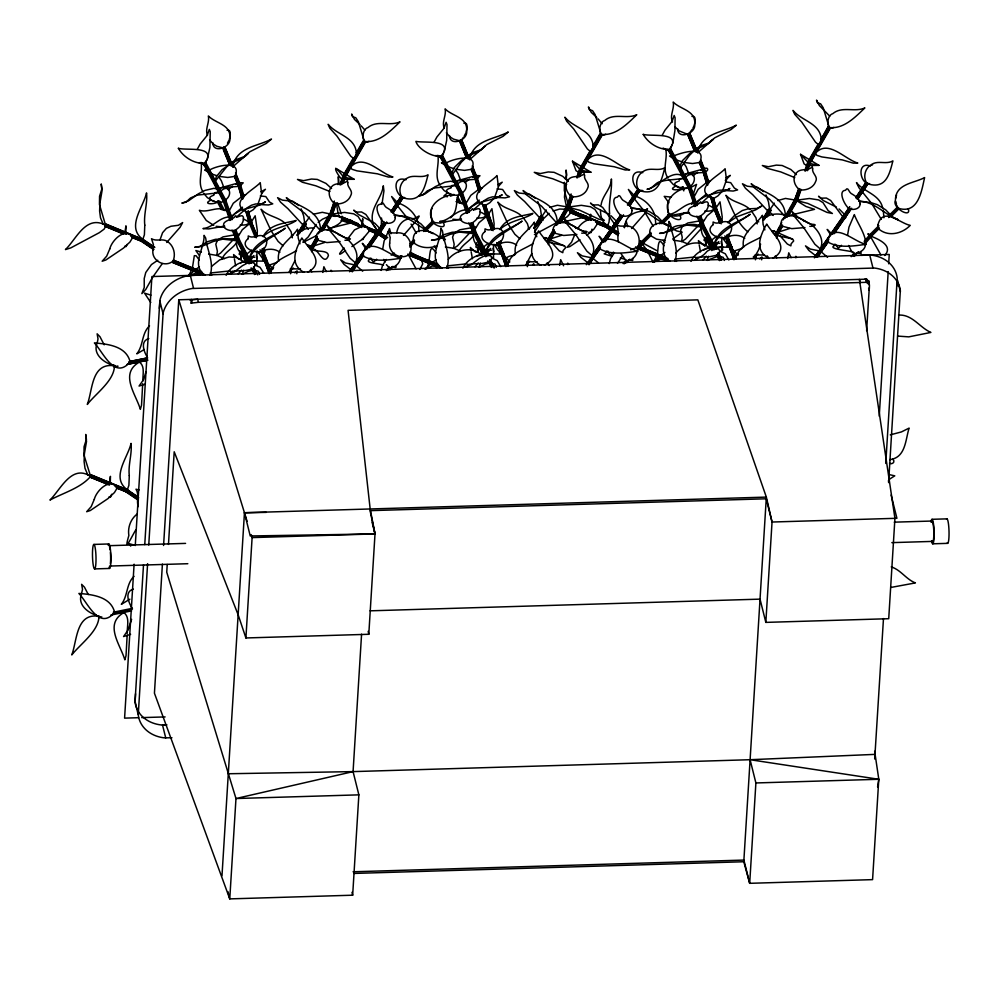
<?xml version="1.0" encoding="UTF-8"?>
<svg xmlns="http://www.w3.org/2000/svg" width="999" height="999" viewBox="0 0 999 999"><rect width="100%" height="100%" fill="white"/><g stroke="black" fill="none" stroke-linecap="round" stroke-linejoin="round"><path stroke-width="1.5" d="M591.995 229.158L590.996 232.63L588.911 232.305M637.462 247.165C638.299 253.871 633.166 261.014 626.048 260.639L621.053 253.696M381.556 218.057L381.243 226.898M481.655 255.357L481.818 254.108L482.467 254.333M709.74 248.526L709.902 247.277L710.551 247.502M259.565 274.388L258.366 271.253L253.946 270.105M496.341 267.295L495.129 264.161L490.709 263.012M665.746 149.188C667.881 158.754 661.987 168.781 667.732 177.772M724.425 260.464L723.214 257.33L718.793 256.181M600.536 210.402C600.399 215.984 602.097 222.939 607.692 225.374L609.053 222.028L609.64 215.609M142.869 381.006C142.582 374.887 145.292 366.233 139.373 362.088C119.118 373.676 136.014 394.43 140.347 409.34L141.533 405.169L142.682 383.703M322.852 272.44L323.888 266.733L326.236 271.603M338.773 183.928C337.125 169.555 339.797 179.67 337.912 184.615M559.627 265.347L560.664 259.653L563.598 265.771M787.712 258.516L788.748 252.809L791.083 257.68M419.031 231.681L418.431 224.063M655.806 224.588L655.207 216.97M883.89 217.757L883.291 210.14M127.273 633.304C126.885 626.623 130.157 617.27 123.876 612.574C103.621 624.175 120.517 644.929 124.85 659.839L126.036 655.669L127.16 635.089M467.844 266.308L467.857 264.523L471.353 263.973M866.633 330.657L869.13 290.247C869.654 286.538 870.129 279.62 864.972 279.083L866.97 279.171L178.771 299.787L163.574 545.479M134.103 564.198L124.588 718.131L138.611 717.707M135.265 545.541L151.898 276.548L889.247 254.47L888.673 263.798M143.506 564.785L135.065 701.273L138.337 715.421A33.779 28.034 -14 0 0 164.298 737.861L171.965 737.749M144.755 544.58L159.84 300.874L163.062 313.798L148.751 545.042M138.287 714.198L147.602 563.661M162.412 564.135L154.433 693.194L229.758 898.888L352.659 895.204L358.866 794.854L353.072 771.615L361.576 634.19M167.22 564.497L166.746 572.215L235.976 798.526L229.758 898.888L227.947 891.632M168.469 544.43L174.201 451.785L238.137 614.772L245.904 637.961L368.793 634.278L375.012 533.916L370.167 508.978L348.077 310.339L697.839 299.862L766.345 497.102L772.04 522.027L765.833 622.389L888.723 618.706L894.929 518.344L859.402 279.408L860.176 282.505L866.483 282.317L869.455 284.902M221.99 875.711L244.455 512.737L766.345 497.102M245.904 637.961L252.11 537.599L251.199 534.627M590.484 214.51L590.671 219.443M874.649 751.285L878.795 779.282L872.577 879.632L749.687 883.316L743.893 860.077L766.245 498.788L370.067 510.651L375.012 533.916L252.11 537.599M228.296 773.75L353.072 771.615L750.099 759.715L755.893 782.954L749.687 883.316L743.793 861.75L353.846 873.438M879.245 416.171L888.198 271.566M885.763 463.449L897.09 280.294M888.598 482.604L900.349 290.484A33.779 28.034 -14 0 0 874.4 268.044L192.095 288.486A33.779 28.034 -14 0 0 163.262 312.562L163.062 313.798M874.699 759.015L883.478 618.556M400.674 255.806C400.936 262.063 395.691 268.057 389.273 267.732L386.388 264.673M868.68 281.793L868.755 280.719L868.83 282.43L868.431 281.206M382.704 249.088L384.103 241.096L389.485 228.534L390.959 233.778M847.564 235.165L848.963 227.173L854.345 214.61C858.353 226.411 877.696 249.488 854.133 253.808L851.235 250.749L848.601 245.467M381.955 204.37L383.928 190.934L383.316 185.789C381.693 198.876 368.556 209.378 373.139 223.576M533.841 265.259L533.841 263.761L532.679 264.723M123.551 234.041L105.357 226.511L105.457 225.462L106.593 224.325L143.207 239.485L154.845 247.34M106.593 224.325L105.357 226.511M109.453 485.114L89.86 477.01L89.96 475.961L91.096 474.812L127.71 489.972L138.062 496.965M90.996 475.861L91.096 474.812M361.725 227.522L342.133 219.418L342.232 218.369L342.844 217.282L358.304 223.676M588.399 220.117L570.217 212.587L570.317 211.538L571.453 210.402L608.066 225.562L618.406 232.542M571.353 211.451L571.453 210.402M895.691 198.376L896.54 194.98M113.811 364.772L114.311 367.008L117.295 366.396M114.311 367.008L115.222 365.584M257.13 236.189L257.342 230.707L255.17 215.784L251.598 221.516M493.906 229.108L494.118 223.614L491.945 208.691L488.374 214.423M721.99 222.265L722.202 216.783L720.029 201.86L715.671 208.554M203.521 275.087L172.765 262.512L172.889 261.476L174.251 260.427L200.986 271.366M174.126 261.463L174.251 260.427M440.297 267.994L409.54 255.432L409.665 254.395L411.014 253.334L437.762 264.273M410.889 254.37L411.014 253.334M668.381 261.164L637.624 248.589L637.749 247.552L639.098 246.503L665.846 257.442M638.973 247.54L639.098 246.503M127.585 491.008L127.71 489.972L90.572 474.862M384.977 238.848L378.509 234.478L378.633 233.441L386.401 238.686M379.857 233.429L386.825 222.165M607.941 226.598L608.066 225.562L570.928 210.452M135.527 693.768L135.115 702.497A33.779 28.034 -14 0 0 137.188 709.402M896.715 286.301L897.227 279.832M564.41 182.305L564.323 190.584L567.832 202.847M451.236 187.362L451.698 185.614L455.444 184.877L455.107 182.293L450.711 181.231L444.88 182.205L435.214 186.676L425.137 193.856L418.618 196.054L422.752 195.117L427.335 190.859L433.903 188.037L455.119 185.739M256.743 265.172L257.005 250.899M493.518 258.079L493.518 244.518M721.59 251.248L721.852 236.975L728.546 246.066M877.584 786.987L878.795 779.282L750.099 759.715L875.074 754.37M566.483 179.932L566.083 170.03L566.758 174.912L565.459 179.108M590.759 214.348L589.772 218.331M242.282 274.35L243.619 270.242M479.045 267.257L480.394 263.162M707.13 260.427L708.478 256.318M270.929 273.127C272.627 259.653 287.312 256.805 296.566 250.437M507.704 266.034C509.403 252.56 524.075 249.713 533.341 243.344M735.788 259.203C737.487 246.478 750.936 242.682 760.426 237.425M111.638 494.268L110.489 497.152L109.166 496.79M296.815 273.751L297.065 270.854L294.892 272.877M381.143 270.417L382.53 265.422L386.326 259.465M609.215 263.586L610.614 258.591L614.41 252.635M657.13 254.945C658.578 250.849 657.167 233.579 663.873 245.816M761.675 259.827L761.925 256.93L759.752 258.953M601.073 205.057C602.322 195.454 611.163 188.836 611.4 178.958C612.337 190.522 608.254 202.322 609.677 214.161M624.462 227.772L624.737 226.323M127.747 364.285L147.153 360.352L146.603 359.315L147.652 357.867L129.608 361.526M567.37 264.56L567.794 263.162L568.581 264.448M795.454 257.717L795.866 256.331L796.665 257.617M212.75 142.62C212.799 154.046 231.431 147.627 229.87 137.937C231.106 124.326 215.459 123.451 208.354 115.959C209.802 122.59 204.733 128.809 207.48 135.327M237.05 239.523C235.09 245.742 238.436 253.184 244.817 255.107M449.525 135.527C449.562 146.953 468.194 140.534 466.633 130.844C467.882 117.233 452.235 116.359 445.129 108.866C446.578 115.497 441.508 121.716 444.243 128.234M473.813 232.43C471.865 238.649 475.212 246.091 481.593 248.014M677.609 128.696C677.647 140.122 696.278 133.704 694.717 124.013C695.953 110.402 680.319 109.528 673.214 102.035C674.65 108.854 669.367 115.31 672.527 121.99M159.877 240.247L162.575 232.705L166.408 228.359L170.941 226.261L178.371 225.287L182.655 222.577L180.095 227.297L166.733 242.47M396.653 233.154C397.602 226.598 402.073 219.58 409.203 218.931M565.659 183.641L564.46 197.153L566.77 208.129M81.031 595.354C78.259 605.257 88.024 612.624 96.329 615.309M201.061 162.35C202.847 172.14 197.24 182.467 202.884 191.696M437.837 155.257C439.61 165.047 434.016 175.374 439.66 184.603M311.588 251.698L312.287 248.689L317.694 239.198M548.364 244.605L549.063 241.596L554.47 232.105M776.448 237.774L777.147 234.765L782.554 225.275M776.623 238.449L777.322 235.439L782.542 226.273M760.626 244.131L758.503 250.062L753.858 258.416M624.063 227.235L626.261 221.441L627.734 226.686M693.169 200.287L691.783 204.37M124.912 232.243L125.949 225.836L125.824 233.366M109.415 482.742L110.427 476.348L110.302 482.942M362.013 224.038L362.724 218.744L362.575 225.349M446.828 268.244C450.524 257.68 445.854 246.591 443.306 236.288M345.117 177.447L354.146 179.296L335.664 168.244M578.846 172.402L576.048 170.729L572.439 161.151L590.921 172.203L581.068 172.228M800.524 154.321L819.005 165.372L809.964 163.524M97.29 342.582L98.014 338.861L97.128 333.816L99.987 336.738L104.171 344.805M145.904 371.99L143.619 379.495L139.061 386.051L145.317 384.14M672.827 143.219L674.912 130.669L675.099 117.807L674.188 115.472L672.052 121.491L664.984 130.17L662.15 135.34M625.212 224.088C626.71 214.66 635.926 211.463 644.143 210.989M90.41 476.635C80.407 488.186 63.212 492.919 49.95 500.074C60.664 489.51 71.628 464.135 90.235 476.198M96.878 343.743C92.969 354.121 103.459 362.325 112.275 364.997M229.033 211.176L233.279 203.272L242.395 196.154M693.88 197.253L698.139 189.348L706.468 182.605M127.023 244.48L126.149 246.553L124.663 246.291M229.208 139.548C230.22 137.15 231.793 128.796 227.098 130.32M304.77 225.1L304.121 225.799M363.798 237.387L362.924 239.46L361.913 239.298M465.984 132.455C466.995 130.057 468.568 121.703 463.873 123.239M295.03 260.564L288.998 272.34M531.805 253.471L525.774 265.247M436.501 268.331L437.025 266.658L432.604 265.946L425.087 269.206L431.181 263.499M334.34 201.036L330.294 212.799L318.344 233.766M339.897 184.84L342.919 176.011L353.484 157.717M321.541 229.146L330.532 213.374L334.066 203.072M340.634 183.941L343.156 176.586L352.972 159.59M334.752 202.547L331.218 212.849L320.392 231.83M340.809 184.89L343.843 176.049L364.136 140.909L365.484 142.158L352.247 165.097M335.901 203.159L332.367 213.461L322.327 231.069M342.47 184.028L344.992 176.673L365.234 141.608M323.651 229.733L332.605 214.036L336.139 203.734M343.206 183.129L345.229 177.248L350.686 167.795M459.528 192.944C455.132 200.874 458.391 211.463 450.574 217.807M571.116 193.943L567.07 205.719L555.869 225.362M576.66 177.747L579.695 168.918L590.247 150.637M556.818 224.675L567.307 206.281L570.841 195.979M577.41 176.848L579.932 169.493L589.747 152.497M571.528 195.454L567.981 205.757L557.167 224.738M577.584 177.797L580.619 168.956L600.911 133.816L602.26 135.065L589.023 158.004M572.677 196.066L569.143 206.368L559.877 222.627M579.245 176.935L581.768 169.58L602.01 134.515M560.427 222.64L569.38 206.943L572.914 196.641M579.982 176.036L582.005 170.155L587.462 160.702M798.688 188.574L795.154 198.876L783.204 219.842M804.744 170.916L807.779 162.088L818.331 143.794M793.144 203.396L798.925 189.148M805.993 168.544L807.504 164.123M799.612 188.624L796.066 198.926L785.251 217.907M805.669 170.966L808.703 162.125L828.983 126.985L830.344 128.234L817.881 149.825M797.552 197.115L800.074 189.76M800.761 189.236L797.227 199.538L787.187 217.145M807.329 170.105L809.852 162.75L830.094 127.685M800.998 189.81L797.464 200.112L788.511 215.809M807.567 170.679L810.089 163.324L815.546 153.871M81.381 594.243L82.517 589.36L81.631 584.315L84.49 587.225L88.274 594.517M574.65 234.952L571.553 242.233L567.02 247.302L569.83 246.603L579.957 239.735M380.719 229.87L379.608 232.205L378.858 231.918M207.455 158.541L209.902 147.465L210.24 131.731L209.328 129.395L207.193 135.414L200.125 144.093L197.29 149.263M444.23 151.448L446.678 140.384L447.015 124.638L446.103 122.303L443.968 128.322L436.9 137L434.066 142.183M237.675 237.287L242.32 229.695L249.95 223.364M474.45 230.195L479.095 222.602L486.725 216.271M659.315 257.567L657.542 260.502M466.096 203.172L470.829 195.329L479.158 189.061M290.559 273.738L291.883 268.219L290.584 269.031M527.322 266.658L528.658 261.126L527.36 261.938M755.406 259.815L756.73 254.295L756.018 254.658M210.065 275.337C213.749 264.76 209.078 253.684 206.531 243.381M674.912 261.413C678.596 250.836 673.938 239.76 671.39 229.458M330.731 270.954L331.019 270.254L331.805 271.541M199.825 275.125L200.25 273.751L195.829 273.039L188.649 276.086M664.685 261.201L665.109 259.827L660.689 259.116L653.508 262.163M695.853 204.308C702.609 192.407 721.84 194.156 729.857 188.461C725.861 192.095 720.042 188.361 715.746 191.608C710.202 194.418 705.968 199.088 701.385 203.172M693.556 126.811C694.904 124.338 697.065 115.035 691.945 116.396M419.842 269.443L422.739 263.873L421.353 259.166M884.702 255.519C893.755 245.667 878.421 239.186 870.966 236.189M702.846 222.54L707.18 215.772L714.809 209.44M692.981 128.047L693.356 127.198M131.606 619.343L128.109 629.994L123.564 636.55L130.619 634.328M672.315 144.618L669.53 149.488L666.508 149.725L663.086 148.077M773.226 215.447L770.516 212.862L769.717 210.002L774.35 203.159M656.63 256.131L653.271 262.3L658.054 257.73M368.968 141.309C361.476 146.029 361.039 129.408 367.944 127.585C377.247 119.693 389.76 126.536 400.012 121.853C390.497 130.931 378.971 143.182 364.385 141.446L358.341 121.653L355.794 117.795L352.41 116.546L351.66 114.036L354.508 119.468L360.04 124.638M605.731 134.216C598.251 138.948 597.802 122.315 604.72 120.492C614.023 112.6 626.535 119.443 636.788 114.76C627.272 123.839 615.746 136.089 601.161 134.353L595.117 114.56L592.569 110.702L589.185 109.465L588.436 106.943L591.271 112.375L596.815 117.545M833.815 127.385C826.335 132.118 825.886 115.484 832.804 113.661C842.107 105.769 854.62 112.612 864.872 107.929C855.356 117.008 843.83 129.258 829.245 127.522L823.201 107.73L820.641 103.871L817.269 102.622L816.52 100.112L819.355 105.544L829.757 116.159M222.078 258.891C225.05 251.473 233.366 248.539 237.113 241.696M458.853 251.798C461.813 244.38 470.142 241.446 473.888 234.603M704.77 246.303L707.304 241.983M425.337 268.918C432.105 266.009 426.948 237.962 436.088 253.022M228.696 140.734L227.46 143.207M465.472 133.641L464.235 136.114M231.256 217.595L235.102 213.536L240.509 210.364L259.453 205.17L265.434 201.86L261.963 203.996L255.644 203.958L251.423 205.245L246.728 208.079L236.526 217.095M468.032 210.514L471.878 206.443L477.285 203.284L496.228 198.077L502.21 194.78L498.738 196.903L492.42 196.865L488.199 198.164L483.491 200.986L473.301 210.002M240.397 259.253L242.445 255.906M477.172 252.16L479.22 248.813M305.444 222.64L309.49 217.083M206.181 161.139L206.855 159.877M442.944 154.046L443.631 152.785M342.133 219.418L343.269 218.282M348.201 238.124L354.52 229.92L362.25 226.199M316.845 236.388L310.127 248.177L312.462 249.363L318.431 238.898M310.302 248.851L317.045 237.025M311.114 248.089L317.307 237.25M553.621 229.295L546.903 241.084L549.238 242.27L555.207 231.805M547.077 241.758L553.821 229.932M547.889 240.996L554.07 230.157M560.976 220.03L562.474 217.395M776.66 232.292L775.162 234.927L781.705 222.465M778.159 229.67L779.657 227.035M784.902 217.844L788.648 211.276M790.147 208.641L791.645 206.019M774.987 234.253L775.973 234.166L781.38 224.675M356.493 152.497L363.274 140.747L364.136 140.909M357.492 151.748L362.774 142.595M345.816 174.588L349.575 168.069M354.096 160.252L355.607 157.642M357.105 155.032L358.616 152.422M593.269 145.404L600.049 133.654L600.911 133.816M594.268 144.655L595.779 142.033M597.29 139.423L599.55 135.502M590.871 153.159L592.382 150.549M594.63 146.641L598.401 140.11M820.591 139.885L828.134 126.823L828.983 126.985M809.165 163.274L808.016 162.662L818.581 144.356M823.101 136.513L828.134 126.823M819.704 145.017L821.215 142.407M226.124 275.287C230.207 266.583 239.273 262.575 247.989 260.177M462.899 268.194C466.983 259.49 476.048 255.482 484.765 253.084M687.587 243.656L701.96 227.772M690.983 261.363C695.067 252.66 704.133 248.651 712.849 246.254M205.919 161.538L203.646 163.636L198.963 162.6M442.694 154.445L440.422 156.543L435.739 155.507M344.131 247.939C337.337 255.444 338.561 256.106 345.579 250.387M298.002 232.879L303.621 223.526L305.594 223.239L306.094 224.325L302.098 230.956M297.165 234.84L304.37 222.839M299.213 233.866L305.594 223.239M302.148 230.319L306.094 224.325M534.777 225.786L540.397 216.433L542.37 216.146L542.857 217.233L538.873 223.863M533.928 227.747L541.146 215.747M535.988 226.773L542.37 216.146M538.923 223.227L542.857 217.233M763.661 217.62L768.481 209.603L770.454 209.315L770.941 210.402L766.957 217.033M762.811 219.58L769.218 208.916M764.073 219.942L770.454 209.315M767.806 215.072L770.941 210.402M257.892 204.296L261.638 193.806L260.252 182.68C253.122 190.534 226.698 202.697 248.139 212.787L253.109 209.79L257.105 205.469M494.667 197.215L498.414 186.713L497.027 175.587C489.897 183.441 463.461 195.604 484.915 205.694L489.885 202.697L493.881 198.376M722.752 190.372L726.498 179.882L725.112 168.756C717.981 176.611 691.545 188.774 712.999 198.863L717.969 195.866L721.965 191.546M577.809 228.671C581.081 222.14 592.882 214.535 597.539 223.589L593.856 229.208L586.975 235.102M692.319 129.283L688.773 133.891L685.851 133.654L679.083 130.857L674.987 126.761M297.003 235.389C300.324 229.47 307.68 227.622 314.023 227.972M533.766 228.296L537.1 224.463L541.321 222.165M135.926 529.757C132.767 534.353 122.752 556.093 128.871 535.501C127.547 527.435 130.707 518.918 137.263 513.961M431.968 208.504L430.894 211.388L431.068 215.597M668.731 201.411L667.657 204.296L667.844 208.504M350.025 270.729L383.803 222.265M391.496 210.714L400.886 196.578L402.247 197.103L403.022 197.802L392.794 213.187M384.153 222.09L349.55 271.765M390.959 211.85L401.173 196.491M385.239 222.69L366.621 249.438M392.045 212.45L402.247 197.103M369.692 246.616L386.488 222.34M393.331 212.038L403.022 197.802M620.928 215.01L591.995 255.944L620.579 215.172M627.409 204.895L637.949 189.398L639.797 190.709L629.57 206.094M627.734 204.758L637.949 189.398M622.015 215.597L603.396 242.345M628.808 205.357L639.023 190.01M605.569 240.796L623.264 215.247M630.107 204.945L639.797 190.709M623.601 215.072L605.019 241.858M849.512 207.055L814.884 256.805M856.355 196.791L865.746 182.655L867.107 183.179L867.881 183.878L857.654 199.263M849.862 206.893L814.41 257.842M855.818 197.927L866.033 182.567M857.105 197.515L859.677 193.656M863.099 188.511L865.671 184.64M858.278 196.104L859.989 193.531M864.247 187.113L865.958 184.553M850.099 208.766L832.379 234.241M856.892 198.526L867.107 183.179M850.486 209.703L834.552 232.692M857.329 199.4L867.881 183.878M851.685 208.242L834.015 233.766M617.482 263.349L622.252 256.194M351.511 271.054L363.549 253.459M353.571 269.53L363.361 255.519M352.235 271.853L363.723 255.319M586.326 264.673L592.37 255.744L594.168 257.118L589.01 264.76M588.286 263.961L599.787 247.44M589.485 263.711L600.137 248.426M816.37 257.13L828.77 239.335M817.569 256.88L827.309 242.857M817.944 256.656L828.583 241.396M369.155 247.69L380.007 232.43L377.834 231.256M600.499 248.227L593.806 257.317M237.3 240.584L233.316 238.861L224.275 238.786L213.374 241.446L201.798 246.366L194.705 247.277L199.875 246.478L207.03 241.833L215.447 239.335L222.19 239.098L237.3 240.821M474.075 233.491L470.079 231.768L461.051 231.693L450.149 234.353L438.573 239.273L431.481 240.185L436.65 239.385L443.806 234.74L452.222 232.243L458.966 232.005L474.075 233.729M463.474 137.325L462.287 138.873M263.024 236.551C270.317 223.664 284.053 223.601 296.154 220.467C289.61 225.974 271.803 227.784 263.249 236.576M278.696 261.363C275.687 246.616 290.759 239.548 297.565 229.233L298.251 238.224L300 243.831M499.8 229.458C507.092 216.571 520.829 216.508 532.929 213.386C526.386 218.881 508.578 220.692 500.024 229.483M515.472 254.27C512.462 239.523 527.522 232.455 534.34 222.14L535.027 231.131L536.775 236.738M727.884 222.627L734.04 215.959L742.319 210.539L747.976 208.891L757.005 208.416L761.762 206.006L755.731 209.865L736.75 216.845L728.109 222.652M403.509 235.377L415.097 222.19M631.593 228.546L644.942 213.374L647.502 208.654L644.979 210.514M240.172 251.298L239.136 254.183L243.319 255.732M238.249 273.888L241.471 270.117M476.71 242.67L475.911 247.09L481.231 248.888M475.024 266.795L478.246 263.024M705.019 237.375L703.995 240.26L708.666 241.895M703.096 259.965L706.33 256.194M162.325 263.561L152.635 277.272L145.792 289.435L141.858 293.631L144.231 287.462L144.218 278.559L145.754 272.515L151.448 264.56L157.73 260.277M762.624 220.28C767.269 214.061 776.123 213.099 783.216 214.698M105.732 225.699L99.463 204.508L99.563 196.229L101.91 188.836L101.224 183.953L101.998 191.021L99.875 203.459L99.613 211.076L100.499 217.807L103.322 224.475M342.507 218.606L342.095 216.184M570.591 211.776L568.843 205.594M316.171 224.413L308.304 236.863L303.234 241.596M386.813 269.892L388.811 267.532M386.313 270.617L389.323 267.083M388.386 270.005L390.397 267.657M390.459 269.131L392.457 266.77M389.96 269.855L392.969 266.321M399.975 258.079L401.973 255.719M623.089 263.524L626.086 259.99M638.099 245.854L642.107 241.146L643.181 241.721L643.743 242.745L636.738 250.986M624.163 263.823L626.161 261.463M625.162 262.912L627.16 260.564M638.174 247.602L643.181 241.721M626.735 262.762L629.732 259.228M851.173 256.693L854.17 253.159M864.185 241.383L870.191 234.315L871.265 234.89L871.827 235.914L864.322 244.605M853.246 256.081L855.244 253.734M864.26 243.132L878.845 227.297M854.32 256.381L858.316 251.673M416.021 221.191C422.802 210.889 417.357 219.193 411.513 218.831M488.186 243.394L482.867 247.502M250 261.563L253.908 255.544L249.138 259.528M486.775 254.47L490.684 248.451L485.914 252.435M714.859 247.64L718.768 241.621L713.998 245.604M888.348 480.969L889.959 478.871L894.767 475.849L888.985 474.537M224.912 146.728L222.452 147.765L216.758 146.229L213.074 143.906L209.59 139.86M461.688 139.635L459.228 140.672L453.534 139.136L449.85 136.813L446.366 132.767M225.474 199.9C233.366 194.668 229.033 182.954 220.504 191.358M462.237 192.807C470.104 187.6 465.771 175.836 457.28 184.266M251.748 250.15L246.091 254.583M716.595 236.226L710.951 240.659M149.513 325.861C141.521 333.341 143.519 345.579 136.826 353.833L144.256 349.525M134.016 576.361C126.024 583.828 128.022 596.066 121.329 604.32L129.882 599.188M211.526 266.433L219.705 259.877L229.071 256.968L236.488 257.442L244.917 262.325L245.042 261.201L246.179 261.726M448.301 259.353C456.031 249.75 472.34 245.667 481.693 255.232M546.266 209.99L541.633 216.833L540.409 208.741L537.762 201.511M237.038 241.171L233.566 230.594C229.445 231.094 221.653 228.721 223.913 223.239C226.798 219.243 233.429 219.917 235.627 215.784C237.6 219.206 241.87 213.149 243.394 217.108C244.368 222.839 239.285 227.56 234.94 230.419L233.566 230.544M473.813 234.078L470.342 223.501C466.208 224.001 458.429 221.628 460.676 216.146C463.573 212.15 470.204 212.824 472.402 208.691C474.363 212.113 478.646 206.056 480.169 210.015C481.143 215.747 476.061 220.467 471.715 223.326L470.342 223.451M701.897 227.248L698.426 216.671C694.293 217.17 686.513 214.797 688.761 209.315C691.658 205.319 698.289 205.994 700.486 201.86C702.447 205.282 706.73 199.226 708.254 203.184C709.228 208.916 704.145 213.636 699.799 216.496L698.426 216.621M575.948 228.484L576.46 227.947L575.686 227.735M534.502 232.118L542.669 219.53L549.063 213.349M409.677 243.893L414.023 239.548M423.364 230.17L432.492 221.091L433.504 221.728L434.09 222.727L425.412 231.406M409.652 245.554L414.597 240.572M423.751 231.481L433.504 221.728M409.74 247.028L414.573 242.245M651.373 233.479L642.17 242.62L641.608 241.596L650.799 232.455M659.49 223.764L669.268 213.998L670.279 214.635L670.866 215.634L662.837 223.614M661.163 223.689L670.279 214.635M651.348 235.152L643.244 243.194L643.743 242.745M878.883 225.624L869.692 234.765L870.191 234.315M888.223 216.246L897.352 207.168L898.363 207.804L898.95 208.803L891.358 216.396M875.112 230.994L878.371 227.735M892.082 213.986L894.267 211.8M888.598 217.557L898.363 207.804M870.254 235.789L871.328 236.363L879.42 228.321M675.774 253.122C683.503 243.194 700.149 238.574 709.777 248.401M193.194 271.641L188.336 276.261L192.27 268.868L194.318 255.669L196.141 255.781L199.313 260.115M233.167 239.772L220.592 253.059L216.733 255.507L217.395 251.261L215.809 244.256L217.445 240.172L223.052 236.888L234.965 234.802M469.942 232.68L457.367 245.966L453.509 248.414L454.17 244.168L452.584 237.163L454.22 233.079L459.827 229.795L471.74 227.71M698.026 225.849L685.451 239.136L681.58 241.583L682.255 237.337L680.669 230.332L682.305 226.249L687.911 222.964L699.824 220.879M713.86 248.664L711.75 250.574M318.182 222.402L322.477 219.206L328.721 216.433M706.58 193.881L695.729 202.809M432.492 221.091L432.679 222.452L434.09 222.727M669.268 213.998L669.455 215.359L670.866 215.634M685.351 212.587C681.118 216.084 674.962 217.058 669.867 214.997C661.375 202.298 675.761 187.8 688.848 188.262M753.246 256.98L755.444 255.107M897.352 207.168L897.539 208.529L898.95 208.803M269.118 273.726L264.573 261.064L265.384 260.339L267.033 260.577L271.116 271.953M266.221 261.288L267.033 260.577L262.487 249.25M502.984 254.196L503.808 253.484L499.25 242.158M233.629 239.273L235.876 237.213M470.404 232.18L472.652 230.12M698.488 225.349L700.736 223.289M245.055 156.418L248.189 153.322L242.782 157.992L231.343 163.262L222.115 169.655L216.284 176.661L215.185 181.231L226.773 166.746L231.506 162.425L236.376 159.503L245.242 156.281M730.656 247.053L730.756 246.254M228.109 189.698L232.742 186.264M464.885 182.605L469.518 179.171M692.956 175.774L697.602 172.34M237.362 235.876L239.086 234.253L237.475 234.315M474.138 228.783L475.861 227.16L474.238 227.223M261.576 193.506L265.459 189.273L261.001 191.783M498.351 186.413L502.235 182.18L497.777 184.69M451.073 187.912C438.286 191.196 456.193 198.264 461.213 193.731M678.92 181.269L679.782 178.784L683.716 178.684M195.367 269.668L199.388 266.82M432.142 262.575L436.163 259.728M660.227 255.744L664.909 252.422M371.428 258.366C360.926 263.286 380.032 263.249 383.479 265.16M608.204 251.273L604.17 253.846L611.575 256.206M703.733 250.162L704.57 249.588M242.52 207.193L231.618 216.284M479.283 200.112L468.144 209.328M685.364 177.435C695.117 168.481 697.727 182.317 689.298 186.9C685.476 190.647 667.419 185.826 677.684 181.568M701.922 222.178L703.933 220.329L701.61 220.504M725.299 180.419L730.319 175.349L725.848 177.859M444.006 240.622L445.404 239.273L442.782 238.686M239.91 186.201L240.759 185.589L235.539 172.877M476.673 179.108L477.534 178.509L472.315 165.784M704.757 172.278L705.619 171.666L700.986 160.364M715.671 209.041L716.533 208.441L713.473 198.139M268.469 265.384L277.285 262.312M505.244 258.304L509.228 256.293L514.622 255.207M229.67 165.047L222.74 148.177L223.614 147.602L225.1 147.452L233.229 167.233M224.226 148.027L225.1 147.452M466.446 157.954L459.515 141.084L460.389 140.509L461.875 140.359L469.418 158.729M461.001 140.934L461.875 140.359M694.517 151.124L687.599 134.253L688.473 133.679L689.959 133.529L697.502 151.898M689.085 134.103L689.959 133.529M835.564 245.017C824.437 249.275 851.697 250.449 853.72 252.522M529.895 261.313L527.709 262.55M351.873 246.566L362.575 239.136L368.943 231.543L369.455 230.419L367.907 228.022L363.336 226.174M293.531 268.144L290.946 269.643M758.378 254.221L755.793 255.719M391.158 255.145L394.493 253.184M665.784 259.078L665.222 259.415L666.695 259.777M871.877 165.147L872.552 164.723M258.966 252.809L261.451 251.398M495.729 245.717L498.214 244.305M723.813 238.886C729.882 234.852 738.698 233.691 744.755 238.349M229.957 220.467L223.364 201.323L203.509 164.036L204.071 163.699M232.392 219.418L225.799 200.262L205.844 162.8L203.509 164.036M240.06 185.876L243.207 182.842L239.448 182.642M453.758 182.243L440.284 156.943L440.846 156.606M469.168 212.325L462.562 193.169L442.607 155.707L440.284 156.943M476.823 178.784L479.982 175.749L476.223 175.549M694.817 206.543L688.224 187.4L668.368 150.112L670.691 148.876L690.646 186.338L697.252 205.494M704.907 171.953C709.502 170.654 707.966 166.346 703.82 168.931M376.635 259.228L373.539 262.113L370.105 258.029M613.411 252.135L610.302 255.02L606.868 250.936M841.483 245.304L838.386 248.189L834.952 244.106M476.498 256.418L483.491 254.071M690.883 187.412L696.54 184.428L693.868 192.308L693.568 196.141M237.512 183.466L235.951 184.315M242.432 274.275L248.376 271.266L253.434 270.105M479.208 267.183L485.152 264.173L490.209 263.012M707.28 260.352L717.669 256.256M549.662 207.38L557.392 205.257L567.257 206.93M777.746 200.549L785.476 198.426L795.341 200.1M327.222 230.132C332.48 226.711 341.009 225.175 342.744 218.319L337.25 216.071L331.593 215.871M379.645 232.63L387.749 237.625M614.61 224.163C620.641 226.798 616.383 236.601 618.618 242.22M355.232 263.037L357.03 264.41M821.89 250.487L820.079 249.113L820.803 249.9M561.688 220.055L567.395 216.621L570.554 212.937L570.829 211.488L566.62 209.553M472.727 177.223L473.788 176.648M700.811 170.392L702.884 169.331M733.828 251.136L742.145 248.389M240.659 262.974L241.696 262.487M705.519 249.051L711.013 247.302M189.985 300.05L197.677 299.225L198.451 302.322L860.176 282.505M190.759 303.159L198.451 302.322M204.108 163.761L224.001 201.099L223.364 201.323L225.799 200.262L225.212 200.574M461.988 193.481L462.562 193.169L460.139 194.231L466.733 213.374M683.84 177.772L688.848 187.175L688.224 187.4L690.646 186.338L690.072 186.651M406.031 179.783C391.571 174.937 394.318 195.816 404.707 198.252C421.828 202.597 424.887 186.776 428.047 174.837C421.353 178.721 413.361 174.026 406.855 178.309C400.199 181.83 397.864 190.871 401.96 197.19L404.732 197.615M670.691 148.876L668.368 150.112M642.794 172.69C628.346 167.844 631.093 188.724 641.483 191.159C658.591 195.504 661.663 179.683 664.822 167.745C658.129 171.628 650.137 166.933 643.631 171.216C636.962 174.738 634.627 183.779 638.723 190.097L642.856 190.572M249.013 263.836L237.063 241.084L237.65 240.784L239.498 240.035L251.448 262.812M485.776 256.743L473.838 233.991L474.425 233.691L476.273 232.942L488.224 255.719M703.771 226.423L704.345 226.111L700.799 215.796M236.613 183.429L221.066 187.725L219.543 189.011L219.78 190.534M473.389 176.336L457.842 180.632L456.318 181.918L456.543 183.441M702.884 169.106L685.926 173.801L684.402 175.087L684.627 176.611M218.381 201.249C216.121 204.745 201.848 204.645 210.227 200.437M558.503 221.666L534.428 234.578M890.296 434.865L901.435 431.918L909.115 428.096C905.381 439.735 905.818 457.742 889.709 459.652M447.003 193.356L443.993 195.816L447.34 196.803M675.087 186.513C666.708 190.722 680.981 190.821 683.241 187.325L680.806 187.3M308.029 272.153C326.348 261.825 307.979 248.376 301.873 237.949C295.592 248.813 288.986 264.36 304.021 272.365M772.876 258.229C791.208 247.902 772.839 234.453 766.72 224.026C760.401 235.227 753.708 249.95 768.88 258.441M453.109 195.13L450.387 196.191M454.108 194.493C441.883 195.329 426.111 205.282 431.693 219.505C431.618 225.399 448.788 230.881 442.982 222.115M205.844 162.8L205.245 163.074L225.162 200.487L231.805 219.718M442.607 155.707L442.02 155.981L461.938 193.394L468.581 212.625M313.399 214.198L322.29 212.312L330.482 214.023M585.127 216.933L586.463 216.171L577.834 213.274L568.831 207.642M316.508 235.577L302.972 242.445M616.995 224.987L617.644 223.227M324.812 242.42L314.136 245.829M561.588 235.327L550.911 238.736M789.672 228.496L778.995 231.905M445.966 221.403L440.359 223.077L434.478 222.577L433.091 222.09L431.293 216.845M437.162 245.642C429.483 248.901 419.855 248.189 413.449 242.532C410.901 223.888 432.792 230.569 440.621 238.274M553.084 211.014L559.677 209.041L565.334 209.241M262.05 251.111C267.657 248.576 274.862 248.339 279.895 252.272M498.826 244.018C504.433 241.483 511.638 241.246 516.67 245.18M243.943 195.467L245.529 194.867M480.719 188.374L482.305 187.775M708.803 181.543L710.389 180.944M213.736 195.317L214.922 192.707L218.669 191.97L219.093 190.559L218.194 189.286L213.936 188.324L204.995 190.397L198.451 193.769L188.361 200.936L181.843 203.134L185.976 202.21L190.559 197.952L197.128 195.13L218.344 192.832M265.434 261.189L250.724 260.876M502.21 254.096L487.5 253.783M730.294 247.265L714.26 246.978M488.636 255.319L493.943 253.496M250.911 262.762L257.168 260.589M273.614 267.707L271.678 268.569L273.039 269.068M715.759 248.838L722.664 246.528M738.461 253.783L736.538 254.645L737.886 255.145M509.615 260.901L508.454 261.476L509.815 261.975M148.814 338.599C139.985 341.059 143.819 351.71 147.303 357.093M133.317 589.098C123.851 591.932 128.946 603.234 132.492 608.891M242.819 262.063L246.716 261.164M696.827 257.405C694.367 257.305 697.252 260.552 694.505 260.152C696.228 259.041 703.096 256.181 705.706 252.897C709.015 247.327 725.724 246.254 717.344 255.095L710.189 256.631L700.012 257.093M544.355 265.222C563.336 255.307 544.917 241.283 538.636 230.856C532.367 241.721 525.761 257.267 540.796 265.272M702.547 226.948L701.922 227.16C694.517 225.986 686.962 224.375 679.457 225.562C671.74 225.549 667.245 233.891 659.565 233.354C673.139 232.692 689.335 218.644 702.01 227.098L713.86 249.912M672.639 239.061L682.18 232.18L676.41 230.869L672.739 228.621M344.942 240.26C346.566 240.547 352.859 239.111 349.35 238.374C342.732 238.511 338.261 232.892 332.28 231.081C325.986 227.56 312.937 231.006 317.17 240.085L326.91 242.57L340.11 241.496M581.718 233.167C583.341 233.454 589.635 232.018 586.113 231.281C579.507 231.418 575.037 225.799 569.055 223.988C562.762 220.467 549.712 223.913 553.946 232.992L563.686 235.477L576.885 234.403M809.802 226.336C811.413 226.623 817.719 225.187 814.197 224.45C807.592 224.588 803.121 218.968 797.127 217.158C790.846 213.636 777.796 217.083 782.03 226.161L791.77 228.646L804.969 227.572M260.314 195.916L265.834 196.591L269.518 202.01L272.764 203.846L268.306 204.982L257.954 204.433M497.09 188.823L502.609 189.498L506.293 194.917L509.527 196.753L505.082 197.889L494.73 197.34M224.45 200.824C220.329 204.87 202.098 199.201 213.299 195.392M330.756 228.034L349.687 223.264L341.059 220.367M870.454 166.084C856.955 160.802 859.053 182.829 869.555 184.328C886.675 188.674 889.747 172.852 892.906 160.914C886.213 164.798 878.221 160.102 871.715 164.385C865.047 167.907 862.711 176.948 866.807 183.267L869.592 183.691M583.766 217.42L559.977 222.502M98.177 616.483L99.588 617.307M221.066 187.725L239.098 186.351M457.842 180.632L475.874 179.258M685.926 173.801L703.958 172.427M353.072 771.615L235.976 798.526L358.866 794.854M218.719 201.81L217.208 201.511L221.441 209.678M245.742 211.126L249.238 222.889L250.811 222.964M344.293 179.321L354.121 179.296M210.227 273.002L230.182 270.879M446.99 265.909L466.958 263.786M128.834 361.725L146.853 358.079M128.646 362.949L146.603 359.315M115.085 366.808L118.069 366.196M127.035 364.385L147.952 360.139M675.074 259.078L695.042 256.955M113.324 612.225L132.155 608.366L131.106 609.815L113.149 613.448M98.814 617.507L101.798 616.895M110.764 615.084L131.656 610.851M467.182 266.933L465.896 266.446L471.066 264.885L479.208 258.604L484.253 255.944L488.424 255.095L491.595 256.518L491.508 259.016L489.26 261.925L482.105 263.461L471.928 263.923M332.367 214.061L344.555 212.412L353.746 213.848L358.142 216.533L363.311 224.575L367.57 227.422L362.2 226.336L343.768 217.67M569.143 206.968L581.331 205.319L590.521 206.756L594.917 209.44L600.074 217.495L604.333 220.329L598.975 219.243L579.782 210.265L568.094 207.28M232.929 271.204L234.578 271.066M697.777 257.28L698.551 257.193M693.631 203.109C683.516 203.596 677.722 213.836 667.794 214.66L673.513 214.997L687.762 212.362M788.948 215.559L814.547 209.34L805.918 206.443L796.915 200.811M808.441 165.522L818.98 165.372M235.764 234.653L234.153 234.166M472.539 227.56L470.929 227.073M209.615 169.992C216.783 165.622 242.632 159.44 234.865 176.386L227.722 177.46L219.168 176.373M446.391 162.899C453.558 158.529 479.408 152.347 471.64 169.293L464.498 170.367L455.944 169.281M725.561 181.88L730.694 182.667L734.377 188.087L737.612 189.922L733.154 191.059L724.5 190.459M796.69 200.2L809.415 198.489L818.606 199.925L822.989 202.61L828.159 210.652L832.417 213.499L827.06 212.412L807.866 203.434L796.515 200.524M224.663 226.061L208.666 228.921L202.934 228.584C213.074 227.685 219.068 217.07 229.533 216.958M461.438 218.968L445.429 221.828L439.71 221.491C449.85 220.592 455.844 209.977 466.308 209.865M726.635 245.854L729.844 245.916M711.563 247.24L713.024 247.09M570.217 212.587L587.562 219.505M232.268 271.291L230.781 271.878L230.732 273.876L229.146 273.751L234.29 271.978L242.432 265.697L247.477 263.037L251.661 262.188L254.82 263.611L254.733 266.109L252.485 269.018L245.329 270.554L235.152 271.016M89.86 477.01L107.205 483.928M860.888 255.319L871.178 255.12A33.779 28.034 -14 0 1 897.127 277.56L897.189 278.783M630.669 249.8L637.961 247.053C640.784 240.334 638.648 231.868 632.492 227.747C627.659 223.976 621.465 227.972 616.358 224.787L616.445 225.499M776.323 235.514L777.322 235.439L775.973 234.166M784.465 216.134L785.439 216.046M224.75 227.135L216.134 226.323M461.526 220.042L452.909 219.231M689.61 213.212L683.716 213.037M844.654 218.194L845.678 217.732L845.728 216.396M696.141 202.897L697.914 202.859M673.401 156.106C680.881 152.747 707.354 144.568 699.725 162.462L692.582 163.536L684.028 162.45M300.474 268.893L290.309 268.868M537.25 261.8L527.085 261.775M671.365 197.128L664.223 196.366L668.905 202.822M93.894 544.418L108.816 543.968M932.005 519.305L946.927 518.856M109.178 545.679L185.577 543.394M894.28 522.165L931.692 521.041M187.824 563.711L109.865 566.046A10.202 1.449 88.3 0 1 109.366 566.383M891.845 542.632L932.379 541.408M94.593 568.906A12.25 1.736 88.3 0 0 95.579 550.611A12.25 1.736 88.3 0 0 92.57 550.461A12.25 1.736 88.3 0 0 94.593 568.906L109.515 568.456M932.704 543.806L947.626 543.356M370.092 610.826L760.039 599.138L765.833 622.389M141.733 717.619L165.11 716.92M166.933 724.874L162.512 725.012L165.734 737.936M755.893 782.954L878.795 779.282M353.084 871.777L743.893 860.077M616.258 233.741L607.205 227.635L596.803 223.589M378.509 234.478L385.589 238.836M153.983 249.413L142.345 241.558L131.943 237.512M138.486 499.912L126.848 492.057L116.446 488.012M266.283 512.375L244.455 512.737L250.25 535.976L375.012 533.916L372.115 522.302M664.772 240.509L656.518 239.148L650.224 235.439C646.69 223.838 662.637 219.443 669.792 226.398M637.624 248.589L662.012 258.304M409.54 255.432L433.928 265.135M172.765 262.512L197.153 272.228M477.01 217.907C483.953 218.531 490.109 215.946 480.044 211.925M240.235 225C247.19 225.624 253.334 223.039 243.269 219.018M890.721 587.474L915.396 582.917C906.13 579.358 900.811 569.842 891.245 566.908M764.535 254.995L755.169 254.945M499.313 252.597L501.136 252.647M262.537 259.69L264.985 259.827M439.098 156.319C430.007 156.231 417.545 147.914 415.909 141.383C424.325 143.294 454.483 138.536 441.446 156.319L439.098 156.319L443.331 160.864M331.131 214.335L343.007 217.357M898.576 315.097C912.337 314.198 919.567 327.522 930.893 332.43L908.778 336.863L898.313 336.139M199.176 275.137L188.873 275.549A33.779 28.034 -14 0 0 160.04 299.638L159.365 308.379M859.277 201.386L870.629 202.522L877.384 204.67L885.751 209.89L892.619 217.108L897.989 219.643C884.565 214.598 874.337 201.249 858.765 201.174M631.193 208.217L642.544 209.353L649.3 211.501L657.667 216.721L664.535 223.938L669.904 226.473C656.543 221.491 646.403 208.179 630.931 208.042M394.418 215.309L405.769 216.446L412.537 218.594L420.891 223.813L427.759 231.031L433.129 233.566C419.767 228.571 409.627 215.272 394.155 215.135M704.807 211.064C711.663 211.726 718.481 209.266 708.129 205.095M166.184 725.187L161.076 724.937A33.779 28.034 -14 0 1 137.862 710.689M672.24 156.094L669.53 156.019L672.714 158.179M444.155 162.924L441.446 162.849L445.017 165.085M207.38 170.017L204.67 169.942L208.242 172.178M796.54 200.062L797.464 200.112L796.066 198.926L795.391 199.45M528.109 228.296L529.632 228.484M291.346 235.389L292.869 235.577M673.463 240.147L681.88 241.496L688.423 244.218M445.379 246.978L453.796 248.326L460.339 251.049M208.604 254.071L217.02 255.419L224.425 258.641M713.298 242.72L719.705 243.406M456.031 201.623L463.898 204.233M491.633 250.237L483.803 249.338M254.857 257.33L247.028 256.431M756.767 221.516L758.753 221.865M438.623 266.608L437.137 266.258M201.848 273.701L200.362 273.339M857.217 253.222L861.101 253.496L860.813 251.573M701.148 203.059L702.597 203.321M719.53 250.999L725.311 253.796L728.883 260.027M491.458 257.829L497.227 260.627L500.724 266.621M254.683 264.922L260.015 267.32L263.686 272.902M829.495 128.072L830.344 128.234M601.41 134.902L602.26 135.065M364.635 141.995L365.484 142.158M616.57 225.025L615.884 224.837M379.308 232.005L380.756 231.731L380.869 230.319M780.231 236.001L787.312 244.006L790.871 245.866L791.158 243.768L793.656 240.984L792.981 239.36L773.563 230.844C770.042 230.145 774.2 234.328 775.474 234.765M551.398 242.145L559.228 250.836L562.787 252.697L563.074 250.599L565.571 247.814L564.91 246.191L545.479 237.675C542.207 236.738 545.579 240.909 546.828 241.184M114.448 365.784C91.146 362.337 92.82 390.159 87.288 404.445C95.941 393.331 114.336 380.706 114.448 365.784L113.162 365.322M628.683 259.94L632.704 260.464L632.729 258.404M391.908 267.033L395.929 267.557L395.954 265.497M99.65 616.458C75.999 611.975 77.198 640.534 71.791 654.932C80.444 643.831 98.839 631.193 98.951 616.283L97.665 615.821M791.882 238.798L776.423 235.389M563.798 245.629L548.339 242.22M889.497 463.211C892.407 465.01 895.766 461.563 892.731 459.203M624.288 259.066L620.254 258.067M678.845 187.025L673.413 184.628L668.543 179.296M449.325 193.456L450.761 193.856M212.562 200.549L213.986 200.949M803.77 220.904L804.545 221.116M338.911 234.827L339.685 235.04M311.563 249.313C315.821 252.447 328.134 249.413 328.409 255.582C324.563 265.647 319.493 252.422 314.623 249.238M683.141 162.225L675.948 159.803M784.939 215.172L786.225 215.597M581.88 170.354L590.896 172.203M453.746 168.656L447.864 166.633M216.97 175.749L211.089 173.726M820.042 251.049L810.314 249.063L805.494 245.866L808.853 250.424L816.633 256.418M591.957 257.879L582.23 255.894L577.41 252.697L580.769 257.255L587.125 262.15M355.182 264.972L345.454 262.987L340.634 259.79L343.993 264.348L350.349 269.231M342.07 179.495C336.7 174.65 330.494 160.277 342.744 176.024M709.677 241.184C703.671 239.348 700.174 232.53 701.71 226.536L696.89 216.159M139.073 489.972L136.001 489.198C139.498 494.667 136.176 500.911 138.262 506.63M638.486 246.516L668.031 258.591M637.749 247.552L668.593 260.165M410.402 253.346L438.549 264.847M409.665 254.395L440.509 266.995M436.725 266.283L439.523 267.42M173.639 260.439L201.773 271.94M172.889 261.476L203.734 274.088M199.95 273.364L202.747 274.513M570.317 211.538L591.321 220.242M595.516 221.978L606.718 226.611L618.356 234.465M597.377 223.576L607.205 227.635M349.001 219.568L351.823 220.729M361.675 224.812L379.982 232.392L387.137 237.637M362.512 225.424L377.972 231.818M342.232 218.369L361.838 226.486M367.432 228.808L377.235 232.867M342.657 219.368L359.478 226.336M369.305 230.407L376.311 233.304M368.718 230.419L377.11 233.903M106.069 224.375L142.607 239.498L154.233 247.352M121.978 231.78L126.199 233.529M138.861 238.773L143.082 240.522L143.207 239.485L141.733 241.571L153.371 249.425M105.457 225.462L126.461 234.166M130.657 235.901L141.858 240.534L153.496 248.389M105.882 226.461L122.715 233.429M132.53 237.5L142.345 241.558M89.96 475.961L109.565 484.078M115.16 486.401L126.361 491.033L137.999 498.888M117.033 487.987L126.848 492.057M201.411 252.085L195.854 250.537L199.213 255.282M150.911 295.142L144.53 293.144L150.749 302.497M134.278 545.129L129.033 543.631L130.732 546.116M670.042 261.351C655.319 251.773 669.617 234.303 668.93 221.428L670.541 224.113L671.328 229.083M441.97 268.182C427.247 258.604 441.533 241.134 440.846 228.259L442.457 230.944L443.169 235.252M205.195 275.274C190.472 265.697 204.758 248.227 204.071 235.352L205.682 238.037L206.468 243.007M642.881 243.019L656.705 250.574M410.052 252.035L419.38 257.168M636.188 196.366C644.667 199.525 651.91 206.256 654.632 214.997M399.413 203.459C407.892 206.618 415.134 213.336 417.857 222.09M213.724 225.362L206.281 220.467L199.363 210.29C208.616 213.324 218.506 204.72 227.123 211.326M843.568 217.882L830.706 200.524L826.385 198.039L820.803 198.177L818.543 196.229L823.251 200.499L836.475 207.155M773.563 230.844L775.973 232.28M545.479 237.675L548.314 239.385M447.939 192.919L444.143 190.559L440.459 186.126M211.164 200L207.367 197.652L203.684 193.219M332.055 214.735L335.102 216.458M820.541 251.261L827.572 257.292M592.457 258.092L598.526 262.924M355.681 265.185L362.712 271.216M867.594 183.966L865.746 182.655M639.51 190.797L637.662 189.485M401.66 197.278L402.734 197.889M794.754 177.61L780.818 171.928L767.307 168.344L762.337 165.497L768.393 166.733L776.36 165.11L782.142 165.497L790.796 169.48L796.428 174.588M566.67 184.44L552.734 178.759L539.223 175.175L534.253 172.328L540.309 173.564L548.276 171.94L554.058 172.328L562.712 176.311L568.344 181.418M329.907 191.533L315.959 185.851L302.447 182.268L297.477 179.42L303.534 180.657L311.501 179.033L317.282 179.42L325.949 183.404L331.568 188.511M608.953 214.323L595.167 207.33L590.471 203.059L592.719 205.007L598.301 204.87L602.622 207.355L614.835 224.375M308.366 229.37L305.17 225.562M747.964 231.893C736.525 222.902 731.992 207.842 725.936 195.28C732.467 202.635 743.281 202.76 750.149 209.578M519.892 238.724L514.872 234.278L508.166 224.113M283.117 245.816L278.097 241.371L271.391 231.206M806.493 165.409L804.12 163.898L800.549 154.345L808.703 162.987M869.754 235.314L867.881 233.803L869.517 235.439M641.67 242.145L639.797 240.634L646.253 249.313M619.093 233.429L607.454 225.574L606.718 226.611L606.593 227.647L618.231 235.502M635.651 246.84L638.236 248.589M310.065 248.276L307.33 244.68L311.126 246.204M150.837 245.754L153.434 247.502M138.736 497.839L127.098 489.985L126.361 491.033L126.236 492.07L137.874 499.925M132.755 494.505L135.34 496.253M839.085 208.928L845.166 215.11M611.001 215.759L616.995 221.778M687.599 134.253L694.854 151.386M810.664 224.126L798.151 217.357L791.97 211.488L794.242 216.246L803.608 227.435L814.909 244.28L820.204 248.851C824.824 240.497 818.568 230.657 812.087 225.25M345.804 238.049L333.291 231.281L327.11 225.412L329.383 230.17L338.748 241.358L350.05 258.204L355.344 262.774C359.965 254.42 353.708 244.58 347.227 239.173M583.179 231.393L570.067 224.188L563.886 218.319L566.158 223.077L575.524 234.266L586.825 251.111L592.12 255.682C596.74 247.327 590.484 237.487 584.003 232.08M633.803 195.017L628.383 189.435L632.629 196.803M397.04 202.11L391.62 196.528L395.854 203.896M671.053 227.273L672.19 228.197M539.86 217.982L524.662 201.561L517.382 195.117L514.36 190.584L519.155 193.044L529.607 194.218L535.501 198.389M303.084 225.075L287.887 208.654L280.607 202.21L277.585 197.677L282.38 200.137L292.832 201.311L298.738 205.482M831.505 233.666L827.172 229.408L830.419 234.453M603.421 240.497L599.1 236.239L602.909 242.37M366.645 247.59L362.325 243.331L366.146 249.463M501.51 253.808L497.639 249.85L494.318 244.405M579.507 168.931L572.527 161.251M733.029 249.713L737.874 255.045M504.945 256.543L509.165 261.001M268.182 263.636L272.39 268.094M263.686 259.99L257.542 251.498M522.065 216.408C515.197 209.59 504.383 209.465 497.852 202.11L507.33 222.59M285.289 223.501C278.421 216.683 267.607 216.558 261.076 209.203L270.554 229.683M706.593 182.842L703.546 172.552L699.138 162.375M719.58 222.078L714.098 208.966L710.601 197.203M478.946 191.146L475.462 179.383L471.053 169.206M242.17 198.239L238.686 186.476L234.278 176.299M257.367 236.513L251.323 222.028L248.264 211.726M419.93 257.667L420.704 258.404M205.707 167.133L206.556 167.944M676.548 261.413L674.65 259.503M447.177 266.995L448.464 268.244M210.402 274.088L211.701 275.337M633.578 197.839L643.918 210.801M396.803 204.932L407.142 217.894M767.032 255.756L768.019 256.768M667.12 149.338L670.554 153.209M202.26 163.262L204.895 166.221M597.989 118.781L602.197 123.739M361.213 125.874L364.91 130.082M763.586 191.558L757.679 187.387L747.24 186.214L742.444 183.754L745.466 188.287L752.746 194.73L768.181 211.413M703.82 245.367L698.438 240.634L698.863 243.569M475.736 252.198L470.354 247.465L470.779 250.399M238.961 259.278L233.591 254.558L234.016 257.492M751.398 210.864L755.981 217.832L757.205 223.901M523.326 217.695L527.397 223.626L529.045 229.258M286.551 224.787L291.121 231.756L292.345 237.824M264.573 261.064L269.068 272.889M663.161 240.297L664.947 242.445M435.989 248.189L434.19 246.016M465.909 205.831L466.683 206.731M775.236 256.044L776.698 257.917M547.152 262.874L549.125 265.534M310.389 269.967L311.838 271.84M870.728 236.988L880.931 254.982M683.503 162.775L686.188 166.808L688.448 172.864M455.419 169.605L458.104 173.639L460.364 179.695M218.644 176.686L221.328 180.732L223.589 186.788M908.228 208.716C911.9 219.018 891.533 207.692 895.441 200.3C895.241 183.741 913.848 183.329 924.612 177.597C921.528 191.184 918.306 214.673 897.951 208.167L896.902 205.507M679.757 215.022C685.451 224.812 665.659 216.983 668.069 209.753M340.085 217.382L338.686 214.96M87.812 474.975L85.002 468.306L84.103 461.575L84.378 453.946L86.501 441.521L85.727 434.453L86.413 439.323L84.066 446.728L83.966 454.995L90.472 475.911M380.232 228.871L374.837 223.277L358.391 214.423L353.696 210.152L355.944 212.1L361.526 211.963L365.846 214.448L378.059 231.468L373.514 224.887M871.465 203.247L858.978 187.762L856.468 182.605C864.172 192.22 879.832 194.243 882.716 208.167M645.379 213.087L653.159 226.136M694.767 199.9L696.353 203.084M542.944 220.479L541.945 218.469M881.243 219.305L871.99 203.971M416.383 233.229L411.064 224.113M407.954 253.958L416.071 268.906M648.726 253.521L652.846 261.813M682.404 188.149L682.067 187.587L683.816 190.884M699.013 220.242L699.4 220.916M472.964 226.049L473.364 226.711M236.189 233.129L236.588 233.803M670.092 149.151L690.022 186.563L696.615 205.707M668.93 149.775L682.429 175.112M440.884 156.668L460.776 194.018L460.139 194.231L455.182 184.915M716.308 248.888L704.345 226.111L701.922 227.16L698.376 216.858M718.418 252.897L721.927 259.603M715.634 249.026L703.721 226.336L700.162 216.021M717.732 253.022L721.403 260.002M714.41 249.538L702.509 226.86L698.95 216.546M717.22 254.87L720.017 260.202M716.67 255.269L719.48 260.614M490.334 259.728L494.555 267.769M487.549 255.856L475.636 233.167L472.09 222.852M489.647 259.852L493.856 267.869M486.326 256.368L474.425 233.691L470.866 223.376M489.135 261.701L491.933 267.033M487.887 260.751L491.408 267.445M253.559 266.82L257.779 274.862M238.861 240.26L250.774 262.949M253.584 268.281L256.381 273.626M249.55 263.461L237.65 240.784L234.103 230.469M252.36 268.793L255.157 274.126M251.111 267.844L254.633 274.538M682.904 186.763L684.315 189.485M457.405 196.066L461.301 203.471M456.93 197.677L459.752 203.109M456.805 199.862L458.216 202.585M468.806 222.989L474.2 234.753M219.555 200.986L224.525 210.552M218.044 200.687L222.989 210.202M232.043 230.082L237.425 241.845M467.332 207.705L467.869 208.779M230.557 214.797L231.094 215.871M765.958 194.905L768.493 201.91L769.717 210.002M301.111 208.828L303.634 215.834L304.857 223.926M768.481 209.603L768.968 210.677M540.397 216.433L540.884 217.52M303.621 223.526L304.108 224.6M728.396 234.066L729.445 236.701M500.312 240.896L501.373 243.531M263.549 247.989L265.035 251.873M384.89 262.15L383.741 259.39M569.38 206.943L567.981 205.757L567.307 206.281M332.605 214.036L331.218 212.849L330.532 213.374M710.277 241.633L712.587 247.24M708.491 240.409L711.375 247.415M706.318 237.725L710.938 248.938M707.08 239.86L710.551 248.264M480.407 247.24L483.291 254.245M478.246 244.555L482.28 254.358M478.421 245.292L481.893 253.696M244.842 254.158L247.153 259.765M243.631 254.333L246.516 261.338M241.471 251.648L246.079 262.862M241.658 252.385L245.692 262.188M810.089 163.324L808.703 162.125L808.016 162.662M689.647 133.317L697.739 153.034M700.636 160.065L708.753 183.092M688.473 133.679L695.966 151.935M699.999 161.776L707.966 184.84M699.487 162.675L703.546 172.552M582.005 170.155L580.619 168.956L579.932 169.493M461.563 140.147L469.667 159.865M472.552 166.895L480.669 189.935M460.389 140.509L467.882 158.766M471.915 168.606L479.882 191.671M460.402 142.707L466.196 156.818M471.403 169.505L475.462 179.383M345.229 177.248L343.843 176.049L343.156 176.586M224.8 147.24L232.892 166.958M235.776 173.988L243.893 197.015M223.614 147.602L231.106 165.859M235.152 175.699L243.119 198.764M223.626 149.8L229.42 163.911M234.628 176.598L238.686 186.476M722.227 222.59L716.171 208.104L713.124 197.802M727.334 235.327L735.976 258.029M721.84 222.203L716.171 208.104L714.959 208.366L714.098 208.966L719.767 223.102M726.935 234.89L736.038 258.878M721.178 223.863L714.959 208.366L711.463 196.603M726.285 236.551L734.777 259.053M725.848 237.687L733.915 258.966M724.887 235.826L733.978 259.802M494.143 229.42L485.402 204.97M493.756 229.033L485.039 204.633M498.863 241.721L507.954 265.709M493.106 230.694L483.816 204.907M498.201 243.381L506.705 265.884M492.07 230.319L483.316 205.844M497.202 243.094L501.76 254.445L496.803 242.657M491.695 229.932L486.014 215.796L482.517 204.033M256.98 236.126L251.323 222.028L250.1 222.29L249.238 222.889L255.294 237.412M262.088 248.813L271.179 272.802M256.331 237.787L247.04 211.988M261.426 250.474L269.93 272.977M260.027 249.75L264.985 261.538M341.271 213.736L337.437 202.785M764.859 229.907L763.099 224.3L762.424 215.309C755.606 225.624 740.546 232.692 743.556 247.44M733.641 254.508L735.177 258.778M507.892 264.86L503.808 253.484L502.16 253.247L501.348 253.971L505.894 266.633M502.272 255.869L505.844 265.796M688.811 187.088L695.404 206.231M472.714 222.627L476.273 232.942M460.726 193.918L467.32 213.062M470.292 223.689L473.838 233.991M235.939 229.72L239.498 240.035L238.911 240.347L235.314 229.945M223.951 201.011L230.544 220.155M233.516 230.781L237.063 241.084M178.771 299.787L247.078 521.253M338.137 213.699L336.376 203.122M699.238 244.955L700.499 251.91M471.153 251.785L472.415 258.741M234.378 258.878L235.639 265.834M708.678 181.968L705.619 171.666L704.045 171.603L703.184 172.215L707.105 185.439M710.963 197.54L714.447 209.303M480.594 188.799L477.534 178.509L475.961 178.434L475.099 179.046L479.021 192.27M477.984 183.516L479.295 187.937M243.818 195.891L240.759 185.589L239.186 185.527L238.324 186.126L242.257 199.363M248.189 210.589L251.673 222.365M246.541 212.937L249.6 223.227M721.128 241.508L721.678 243.556M493.044 248.339L493.893 251.636M256.268 255.432L257.118 258.729M896.478 204.208L895.928 201.673M897.539 280.22L900.411 291.708M869.742 255.057L872.964 267.982M868.056 280.657L868.83 283.766M867.582 280.182L868.356 283.279M867.032 279.77L867.806 282.879M866.395 279.445L867.169 282.555M868.618 288.187L869.13 290.247M865.708 279.221L866.483 282.317M891.12 495.042L896.915 518.281L772.04 522.027L766.245 498.788M190.322 275.399L193.544 288.324M191.383 299.413L192.158 302.522M190.659 299.688L191.433 302.797M351.985 892.332L352.659 895.204M368.181 631.368L368.793 634.278M705.232 239.897L705.981 245.217M240.384 253.821L241.121 259.141M721.977 244.805L722.689 250M477.485 248.489L477.897 252.048M476.81 244.093L476.898 244.955M240.035 251.186L240.122 252.048M946.515 519.23A12.25 1.736 88.3 0 1 949.013 531.193A12.25 1.736 88.3 0 1 947.189 542.957M931.518 540.946A12.25 1.736 88.3 0 0 934.015 538.186L934.053 537.524A12.25 1.736 88.3 0 0 933.191 522.165A12.25 1.736 88.3 0 0 930.981 522.065M932.092 541.008A10.202 1.449 88.3 0 0 933.728 537.075L933.765 536.525A10.202 1.449 88.3 0 0 932.891 522.976M931.555 522.052A10.202 1.449 88.3 0 1 932.529 521.878M108.966 567.832A12.25 1.736 88.3 0 0 110.814 562.849L110.852 562.187A12.25 1.736 88.3 0 0 110.19 547.889A12.25 1.736 88.3 0 0 108.117 545.092M109.428 546.753A10.202 1.449 88.3 0 1 109.515 547.015M109.703 547.639A10.202 1.449 88.3 0 1 110.102 549.762M110.402 552.522A10.202 1.449 88.3 0 1 110.577 561.188L110.539 561.738A10.202 1.449 88.3 0 1 110.365 563.698M248.152 238.686C238.674 246.066 254.121 254.52 261.676 251.049C266.009 247.977 269.355 240.334 264.048 236.576C258.991 233.204 253.359 239.41 248.264 235.914L248.152 238.686M484.927 231.593C475.449 238.973 490.896 247.44 498.451 243.956C502.772 240.884 506.131 233.242 500.824 229.483C495.766 226.124 490.134 232.317 485.039 228.821L484.927 231.593M712.999 224.763C703.533 232.143 718.98 240.597 726.523 237.125C730.856 234.053 734.215 226.411 728.908 222.652C723.85 219.28 718.219 225.487 713.124 221.99L712.999 224.763M178.384 148.302C183.379 157.093 193.981 163.836 204.67 163.411C217.782 145.105 186.825 150.799 178.384 148.302M347.764 182.717C346.928 187.512 353.758 190.597 350.699 195.654C348.389 201.885 341.109 204.658 334.89 203.771C329.62 200.087 326.923 191.908 331.606 186.713C335.676 181.693 343.156 185.527 347.44 180.669L347.764 182.717M584.54 175.624C583.703 180.419 590.534 183.504 587.474 188.561C585.164 194.793 577.884 197.565 571.665 196.678C566.396 192.994 563.686 184.815 568.381 179.62C572.452 174.6 579.932 178.434 584.215 173.576L584.54 175.624M643.231 134.378C648.226 143.169 658.841 149.912 669.53 149.488C682.642 131.181 651.685 136.875 643.231 134.378M812.624 168.794C811.8 173.589 818.593 176.673 815.559 181.731C813.248 187.962 805.968 190.734 799.749 189.847C794.48 186.164 791.77 177.984 796.465 172.79C800.536 167.77 808.016 171.603 812.287 166.746L812.624 168.794M362.787 254.233L362.924 255.931C374.438 262.512 389.073 259.89 401.311 258.204C389.885 256.581 369.98 235.002 362.787 254.233M599.562 247.14L599.7 248.838C611.213 255.419 625.849 252.797 638.086 251.111C626.66 249.488 606.755 227.909 599.562 247.14M827.634 240.309L827.784 242.008C839.297 248.589 853.933 245.966 866.17 244.28C854.744 242.657 834.839 221.079 827.634 240.309M129.283 475.649L128.896 485.314L127.335 489.797C110.439 477.659 127.872 457.679 131.044 443.381C132.23 453.996 128.022 464.772 129.283 475.649M144.78 225.15L144.393 234.815L142.832 239.298C125.936 227.16 143.369 207.18 146.541 192.882C147.727 203.496 143.519 214.273 144.78 225.15M877.946 224.875L878.308 228.609C888.024 237.425 902.259 233.691 910.264 225.349C900.136 223.576 882.741 205.906 877.946 224.875M356.343 152.298L355.969 155.307L354.046 157.954L353.371 158.304L350.699 156.144L336.938 136.064L329.82 128.209L328.159 124.301C336.376 134.69 354.657 136.788 356.343 152.298M593.119 145.205L592.744 148.214L590.821 150.861L590.147 151.211L587.462 149.051L573.701 128.971L566.595 121.116L564.934 117.208C573.151 127.597 591.433 129.695 593.119 145.205M821.19 138.374L820.828 141.383L818.905 144.031L818.218 144.38L815.546 142.22L801.785 122.14L794.68 114.286L793.019 110.377C801.235 120.767 819.517 122.865 821.19 138.374M395.267 217.645C395.404 223.027 388.549 224.226 384.503 222.789C380.095 219.992 372.515 204.645 380.607 204.221C383.154 199.975 383.666 205.557 386.188 207.355C390.085 209.665 395.08 212.55 395.267 217.645M632.042 210.552C632.18 215.934 625.324 217.133 621.278 215.697C616.87 212.899 609.278 197.565 617.37 197.128C619.917 192.882 620.441 198.464 622.964 200.275C626.86 202.572 631.855 205.457 632.042 210.552M860.127 203.721C860.264 209.103 853.408 210.302 849.362 208.866C844.954 206.069 837.362 190.722 845.454 190.297C848.001 186.051 848.526 191.633 851.036 193.431C854.932 195.742 859.939 198.626 860.127 203.721M152.909 250.187C151.361 260.739 165.085 268.157 173.102 260.976C175.924 254.258 173.789 245.791 167.632 241.671C162.8 237.899 156.618 241.895 151.498 238.711L153.421 244.605L152.909 250.187M389.685 243.094C388.136 253.646 401.86 261.064 409.877 253.883C412.699 247.165 410.564 238.699 404.408 234.59C399.575 230.806 393.381 234.802 388.274 231.618L390.197 237.512L389.685 243.094M320.479 228.946L320.254 230.394L304.807 213.311L289.623 201.86L286.301 197.64C298.189 206.88 319.63 210.002 320.479 228.946M557.242 221.853L557.03 223.301L541.583 206.219L526.398 194.768L523.076 190.547C534.964 199.788 556.406 202.909 557.242 221.853M785.326 215.022L785.114 216.471L769.655 199.388L754.47 187.937L751.161 183.716C763.036 192.957 784.49 196.079 785.326 215.022M451.848 172.74L452.472 174.463L461.276 162.3L468.281 155.332L473.151 152.41L481.081 149.763L484.965 146.229L479.557 150.899L468.119 156.169L461.65 160.302L454.42 167.432L451.848 172.74M679.932 165.909L680.556 167.632L689.36 155.469L696.365 148.501L701.236 145.579L709.165 142.932L713.049 139.398L707.642 144.068L696.203 149.338L689.735 153.471L682.504 160.602L679.932 165.909M105.981 225.412L104.183 229.083L99.326 232.667L70.804 247.889L65.447 249.588C76.536 238.911 86.076 214.248 105.981 225.412M233.004 165.647L232.942 166.321L234.415 165.372L249.925 151.723L266.246 143.444L271.491 139.073C258.092 146.304 236.95 147.128 233.004 165.647M469.78 158.554L469.717 159.228L471.191 158.279L486.688 144.63L503.021 136.351L508.266 131.993C494.867 139.211 473.726 140.035 469.78 158.554M697.864 151.723L697.801 152.397L699.275 151.448L714.772 137.8L731.106 129.52L736.35 125.162C722.951 132.38 701.81 133.204 697.864 151.723M350.362 167.52L352.06 169.293L356.943 170.841L377.397 173.814L388.461 177.073L392.944 176.96C379.945 173.364 362.899 152.435 350.362 167.52M587.137 160.427L588.836 162.2L593.718 163.749L614.173 166.721L625.237 169.98L629.72 169.867C616.72 166.284 599.662 145.342 587.137 160.427M815.221 153.596L816.92 155.369L821.79 156.918L842.257 159.89L853.308 163.149L857.804 163.037C844.804 159.44 827.746 138.511 815.221 153.596M249.413 258.154C255.557 244.343 272.952 237.225 285.339 228.197C272.889 237.125 254.008 240.846 249.413 258.154M486.188 251.061C492.332 237.25 509.727 230.132 522.102 221.104C509.665 230.032 490.784 233.754 486.188 251.061M714.273 244.231C720.416 230.419 737.799 223.301 750.187 214.273C737.749 223.202 718.868 226.923 714.273 244.231M683.903 177.235L683.528 178.047C676.223 179.907 668.518 179.358 661.263 181.431C655.194 181.855 652.959 189.161 647.015 189.286C657.305 187.899 673.064 166.833 683.903 177.235M109.79 248.876L106.693 256.156L102.16 261.226L105.782 260.027L123.526 248.064L129.945 242.033L132.68 237.512C125.574 226.486 111.826 240.247 109.79 248.876M94.293 499.363L91.196 506.643L86.663 511.725L90.285 510.526L108.029 498.563L114.448 492.532L117.183 487.999C110.065 476.985 96.329 490.746 94.293 499.363M130.132 361.863C114.648 380.382 103.247 352.235 94.393 342.957C107.717 343.981 126.274 346.066 130.132 361.863M114.635 612.35C99.151 630.881 87.75 602.734 78.896 593.443C92.22 594.48 110.777 596.553 114.635 612.35M730.244 246.416L729.844 247.615L731.892 246.653L730.244 246.416M486.875 215.197C484.203 217.445 491.108 214.348 486.875 215.197M843.056 217.133L844.867 218.506L843.056 217.133"/></g></svg>
